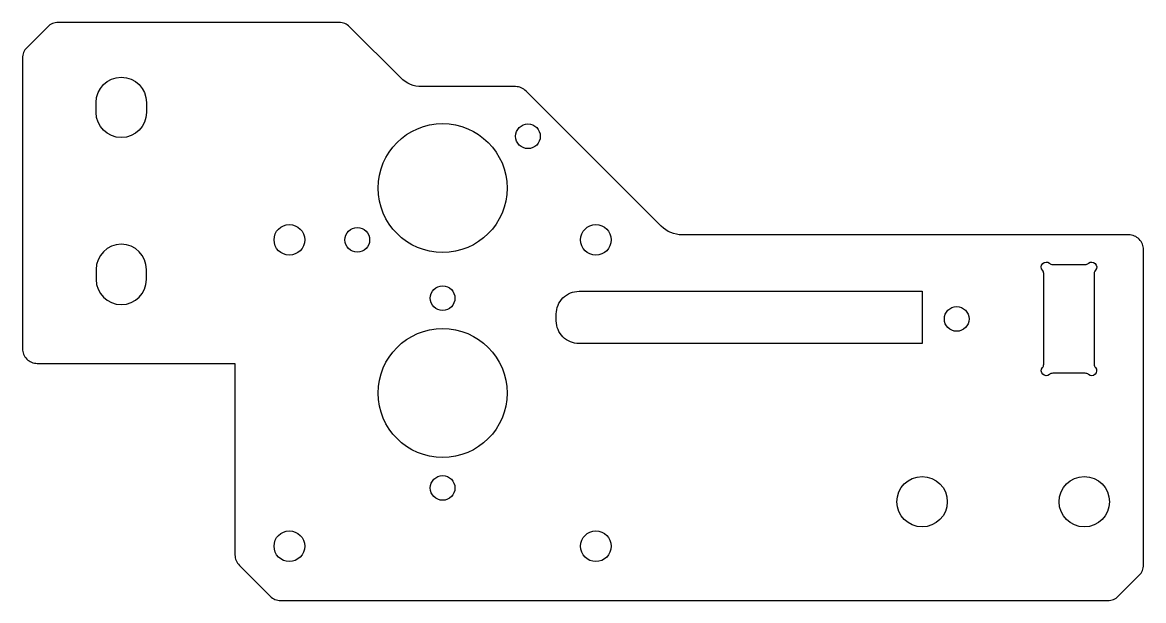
# Model space of a CAD drawing. Header units: millimetres. Extents: x -705 to -592, y -664 to -605.
import ezdxf

# ---------------------------------------------------------------- set-up
doc = ezdxf.new("R2010")
doc.units = ezdxf.units.MM
doc.layers.get('0').update_dxf_attribs({"linetype": 'CONTINUOUS'})

msp = doc.modelspace()

# ---------------------------------------------------------------- linework, layer by layer
for points in [[(-704.56, -608.06, 0.198912), (-705, -609.12), (-705, -638.5, 0.414214), (-703.5, -640), (-683.5, -640), (-683.5, -659.38, 0.198912), (-683.06, -660.44), (-679.94, -663.56, 0.198912), (-678.88, -664), (-595.22, -664, 0.198912), (-594.16, -663.56), (-592.04, -661.44, 0.198912), (-591.6, -660.38), (-591.6, -628.5, 0.414214), (-593.1, -627), (-638.26, -627, -0.198912), (-640.38, -626.12), (-654.06, -612.44, 0.198912), (-655.12, -612), (-664.61, -612, -0.198912), (-666.73, -611.12), (-671.91, -605.94, 0.198912), (-672.97, -605.5), (-701.38, -605.5, 0.198912), (-702.44, -605.94)], [(-697.55, -614.6), (-697.55, -613.6, -1), (-692.45, -613.6), (-692.45, -614.6, -1)], [(-692.45, -630.5, 1), (-697.55, -630.5), (-697.55, -631.5, 1), (-692.45, -631.5)], [(-600.79, -641, 0.182676), (-601.12, -641.12, -0.939221), (-601.82, -640.42, 0.182676), (-601.7, -640.09), (-601.7, -630.91, 0.182676), (-601.82, -630.58, -0.939221), (-601.12, -629.87, 0.182676), (-600.79, -630), (-597.51, -630, 0.182676), (-597.18, -629.87, -0.939221), (-596.47, -630.58, 0.182676), (-596.6, -630.91), (-596.6, -640.09, 0.182676), (-596.47, -640.42, -0.939221), (-597.18, -641.12, 0.182676), (-597.51, -641)], [(-648.7, -632.7), (-614, -632.7), (-614, -638), (-648.7, -638, -0.414214), (-651, -635.7), (-651, -635, -0.414214)]]:
    msp.add_lwpolyline(points, format="xyb", close=True)
for centre, radius in [((-662.5, -622.26), 6.52), ((-653.87, -617.02), 1.25), ((-678, -627.5), 1.55), ((-647, -627.5), 1.55), ((-671.13, -627.5), 1.25), ((-662.5, -633.4), 1.25), ((-610.5, -635.5), 1.25), ((-662.5, -643), 6.52), ((-662.5, -652.6), 1.25), ((-614, -654), 2.55), ((-597.6, -654), 2.55), ((-678, -658.5), 1.55), ((-647, -658.5), 1.55)]:
    msp.add_circle(centre, radius)

doc.saveas('drawing.dxf')
